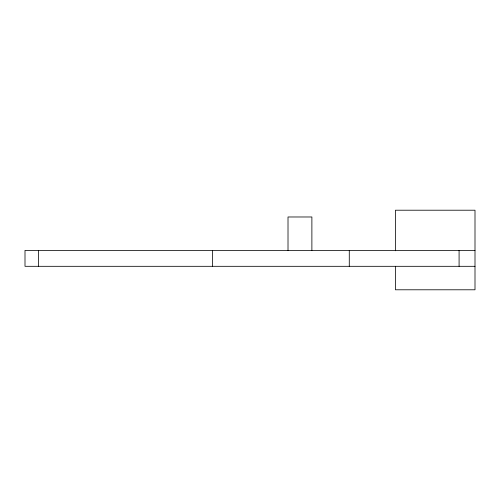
<?xml version="1.0" encoding="UTF-8"?>
<svg xmlns="http://www.w3.org/2000/svg" width="500" height="500" viewBox="0 0 500 500"><rect width="100%" height="100%" fill="white"/><g stroke="black" fill="none" stroke-linecap="round" stroke-linejoin="round"><path stroke-width="0.75" d="M475 250.4L25 250.4L25 266.312L475 266.312M459.087 250.4L459.087 266.312M395.431 250.781L395.431 210.212L475 210.212L475 289.788L395.431 289.788L395.431 266.312M349.281 250.4L349.281 266.312M311.881 250.4L311.881 216.981L288.012 216.981L288.012 250.4M212.419 250.4L212.419 266.312M38.481 250.4L38.481 266.312"/></g></svg>
